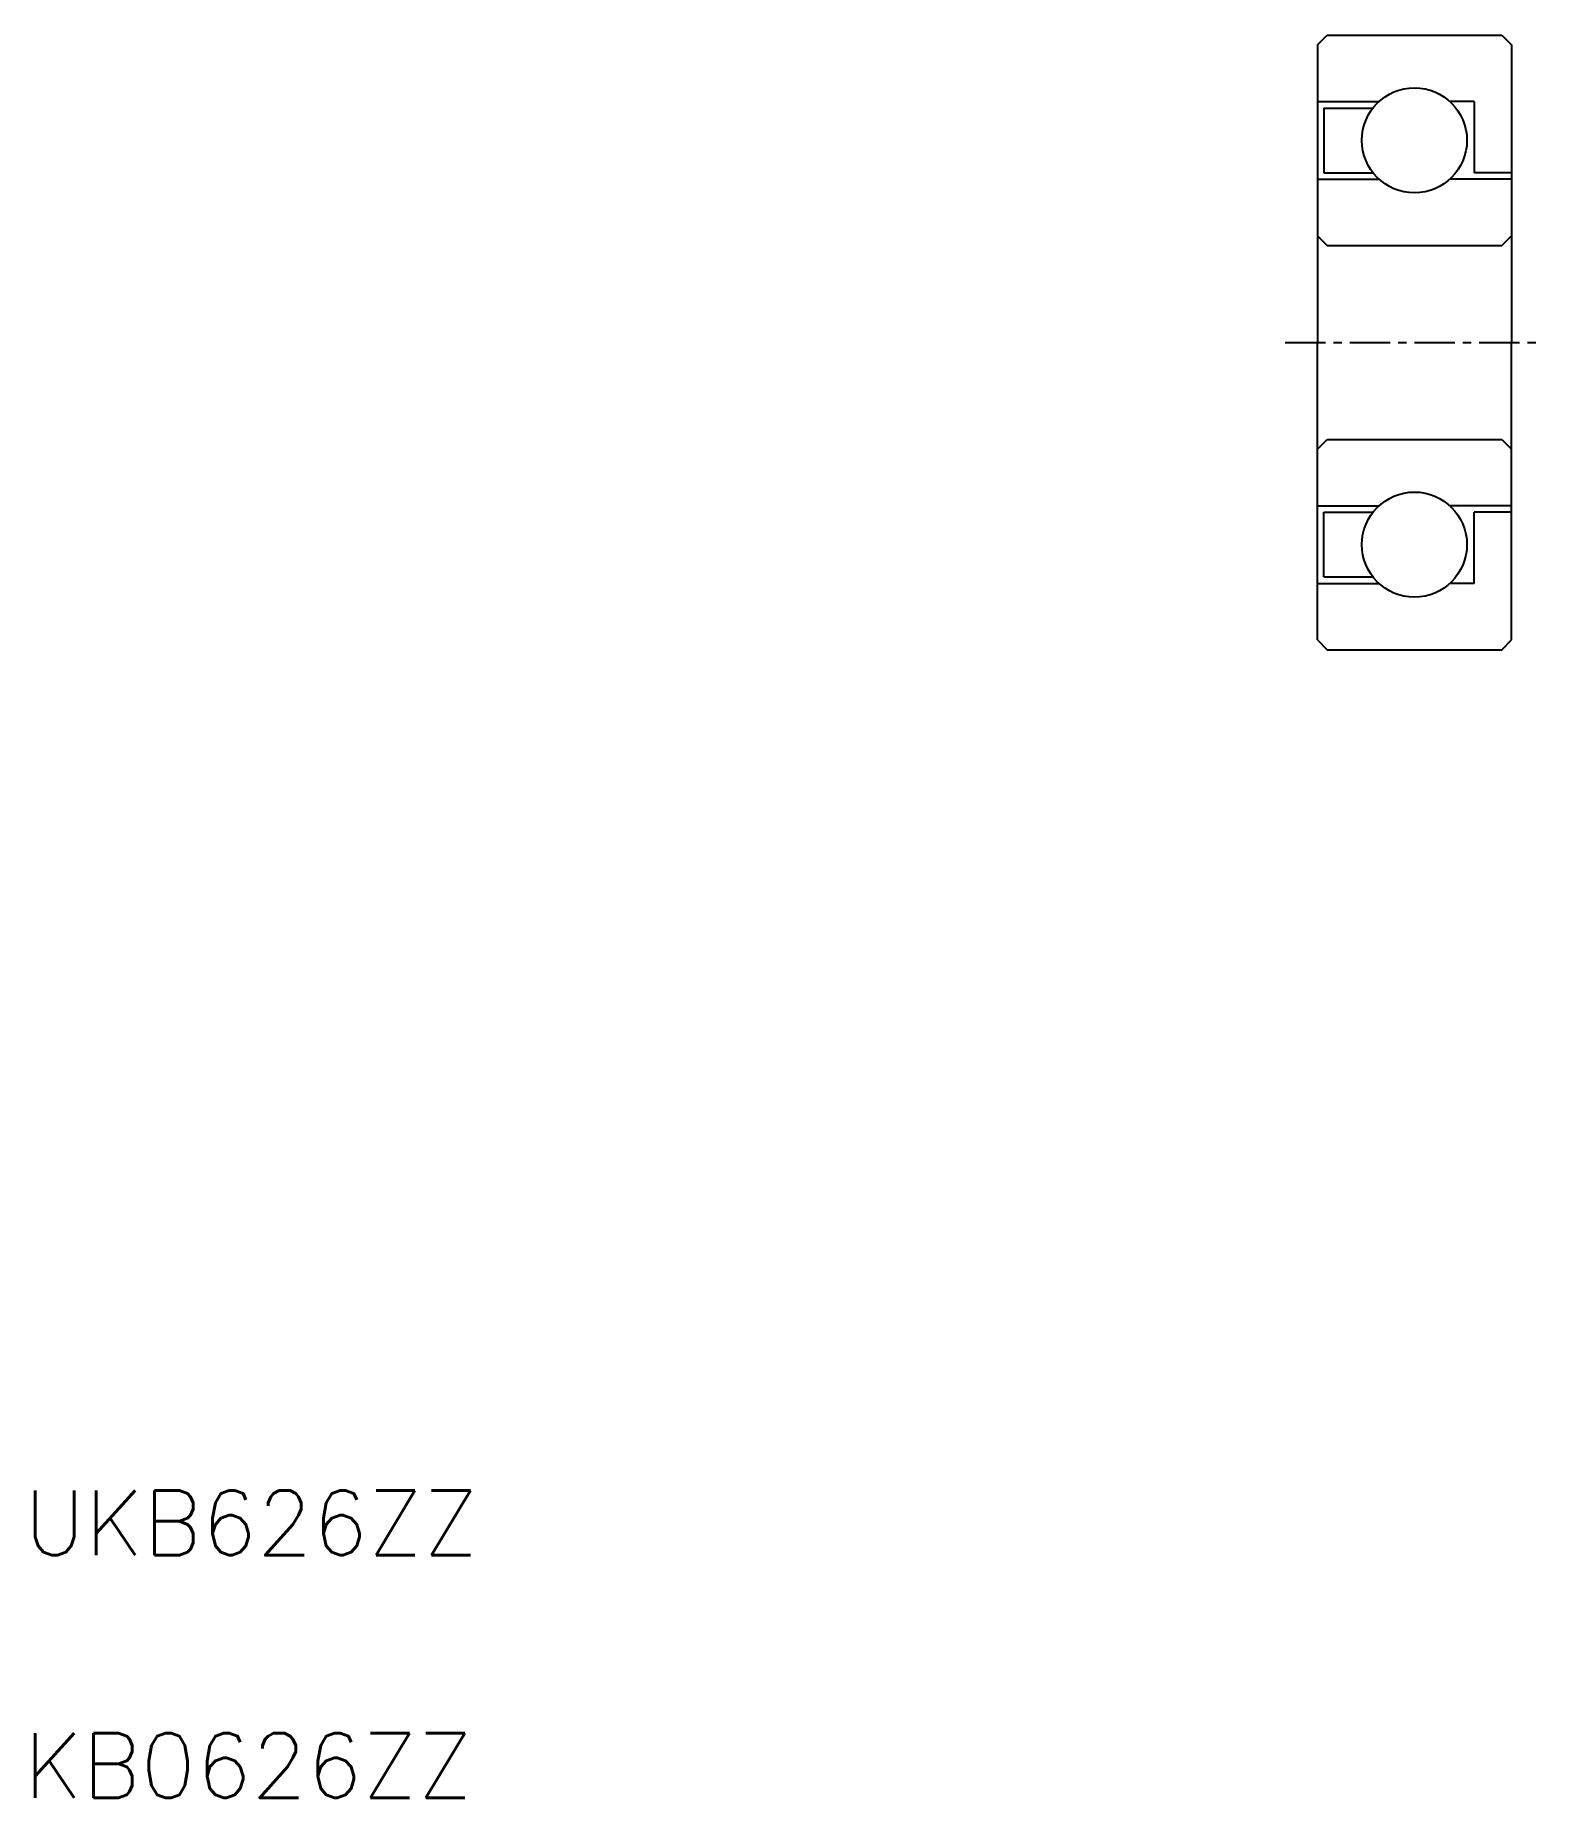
# Model space of a CAD drawing. Extents: x 5.3 to 52, y 5 to 59.5.
import ezdxf

# ---------------------------------------------------------------- set-up
doc = ezdxf.new("R2010")
doc.units = 0
doc.linetypes.add('CENTER', pattern=[2, 1.25, -0.25, 0.25, -0.25])
doc.layers.get('0').update_dxf_attribs({"linetype": 'CONTINUOUS'})
doc.layers.add('CENTER', color=1, linetype='CENTER')
doc.styles.get("Standard").update_dxf_attribs({"font": 'txt.shx', "bigfont": 'bigfont.shx'})

msp = doc.modelspace()

# ---------------------------------------------------------------- linework, layer by layer
at = {"color": 7, "linetype": 'CONTINUOUS'}
for p, q in [((45, 59.2), (45.3, 59.5)), ((45.3, 59.5), (50.7, 59.5)), ((50.7, 59.5), (51, 59.2)), ((45, 59.2), (45, 50)), ((51, 59.2), (51, 50)), ((45, 57.45), (46.904, 57.45)), ((45.2, 57.25), (46.719, 57.25)), ((45.2, 57.25), (45.2, 55.25)), ((49.85, 57.45), (49.096, 57.45)), ((49.85, 57.45), (49.85, 55.25)), ((45, 55.05), (46.904, 55.05)), ((45.2, 55.25), (46.719, 55.25)), ((51, 55.05), (49.096, 55.05)), ((51, 55.25), (49.85, 55.25)), ((45, 53.3), (45.3, 53)), ((45.3, 53), (50.7, 53)), ((50.7, 53), (51, 53.3)), ((45, 40.8), (45, 50)), ((51, 40.8), (51, 50)), ((45, 46.7), (45.3, 47)), ((45.3, 47), (50.7, 47)), ((50.7, 47), (51, 46.7)), ((45, 44.95), (46.904, 44.95)), ((45.2, 42.75), (45.2, 44.75)), ((45.2, 44.75), (46.719, 44.75)), ((51, 44.95), (49.096, 44.95)), ((49.85, 42.55), (49.85, 44.75)), ((51, 44.75), (49.85, 44.75)), ((45, 42.55), (46.904, 42.55)), ((45.2, 42.75), (46.719, 42.75)), ((49.85, 42.55), (49.096, 42.55)), ((45, 40.8), (45.3, 40.5)), ((45.3, 40.5), (50.7, 40.5)), ((50.7, 40.5), (51, 40.8))]:
    msp.add_line(p, q, dxfattribs=at)
for centre in [(48, 56.25), (48, 43.75)]:
    msp.add_circle(centre, 1.625, dxfattribs=at)
at = {"layer": 'CENTER', "color": 1, "linetype": 'CENTER'}
msp.add_line((44, 50), (52, 50), dxfattribs=at)

# ---------------------------------------------------------------- texts
at = {"color": 7, "linetype": 'CONTINUOUS'}
for s, p in [('UKB626ZZ', (5, 12.5)), ('KB0626ZZ', (5, 5))]:
    msp.add_text(s, height=2, dxfattribs=at).set_placement(p)

doc.saveas('drawing.dxf')
